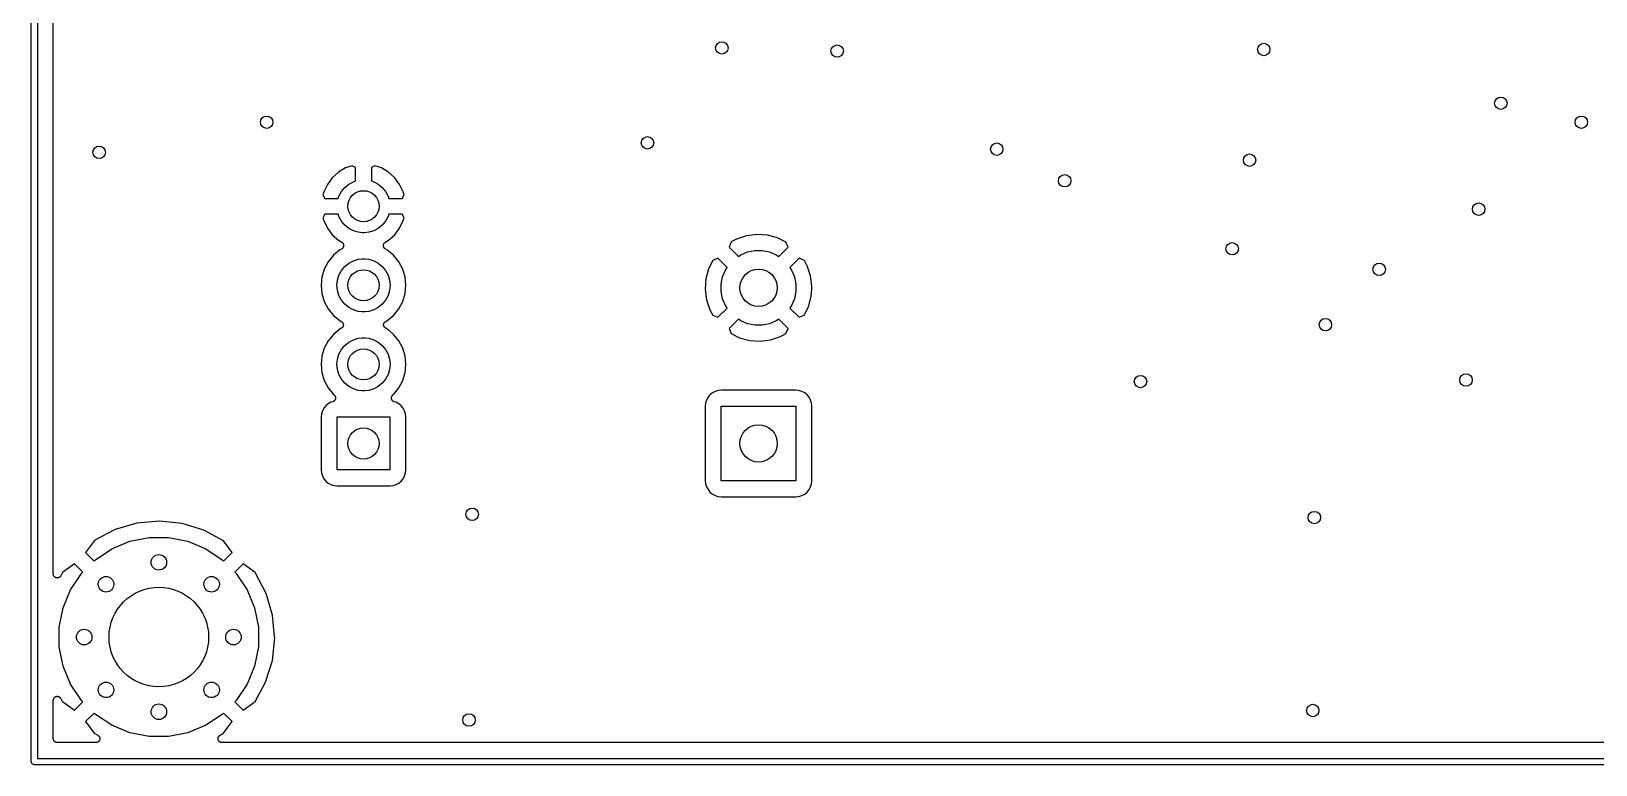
# Model space of a CAD drawing. Extents: x 2.46 to 6.41, y -5.93 to -3.84.
# Drawn here: x 2.461 to 4.441, y -5.931 to -5.004 of the extents above; entities that cross this region are included whole.
import ezdxf

# ---------------------------------------------------------------- set-up
doc = ezdxf.new("R2010")
doc.units = 0
doc.header["$MEASUREMENT"] = 0
doc.layers.add('BLACK', color=7, linetype='CONTINUOUS')

msp = doc.modelspace()

# ---------------------------------------------------------------- linework, layer by layer
at = {"layer": 'BLACK', "linetype": 'CONTINUOUS'}
for p, q in [((2.46063, -5.92697), (2.46063, -3.84036)), ((2.4685, -3.84154), (2.4685, -5.92323)), ((2.4885, -5.69), (2.4885, -3.86654)), ((2.84939, -5.18179), (2.8416, -5.18881)), ((2.85839, -5.17643), (2.84939, -5.18179)), ((2.86666, -5.17349), (2.85839, -5.17643)), ((2.8711, -5.17583), (2.86666, -5.17349)), ((2.8711, -5.19287), (2.8711, -5.17583)), ((2.89554, -5.17349), (2.8911, -5.17583)), ((2.8911, -5.17583), (2.8911, -5.19287)), ((2.90382, -5.17643), (2.89554, -5.17349)), ((2.91282, -5.18179), (2.90382, -5.17643)), ((2.9206, -5.18881), (2.91282, -5.18179)), ((2.83078, -5.20677), (2.82973, -5.21024)), ((2.83534, -5.1972), (2.83078, -5.20677)), ((2.8416, -5.18881), (2.83534, -5.1972)), ((2.85004, -5.21193), (2.85314, -5.20612)), ((2.85314, -5.20612), (2.85732, -5.20103)), ((2.85732, -5.20103), (2.86242, -5.19684)), ((2.86242, -5.19684), (2.86823, -5.19374)), ((2.86823, -5.19374), (2.8711, -5.19287)), ((2.8911, -5.19287), (2.89397, -5.19374)), ((2.89397, -5.19374), (2.89978, -5.19684)), ((2.89978, -5.19684), (2.90488, -5.20103)), ((2.90488, -5.20103), (2.90906, -5.20612)), ((2.90906, -5.20612), (2.91217, -5.21193)), ((2.92686, -5.1972), (2.9206, -5.18881)), ((2.93142, -5.20677), (2.92686, -5.1972)), ((2.93247, -5.21024), (2.93142, -5.20677)), ((2.82973, -5.21024), (2.83214, -5.2148)), ((2.83214, -5.2148), (2.84917, -5.2148)), ((2.84917, -5.2148), (2.85004, -5.21193)), ((2.91217, -5.21193), (2.91304, -5.2148)), ((2.91304, -5.2148), (2.93006, -5.2148)), ((2.93006, -5.2148), (2.93247, -5.21024)), ((2.83214, -5.2348), (2.82973, -5.23937)), ((2.82973, -5.23937), (2.83078, -5.24284)), ((2.83078, -5.24284), (2.83534, -5.2524)), ((2.84917, -5.2348), (2.83214, -5.2348)), ((2.85004, -5.23767), (2.84917, -5.2348)), ((2.85314, -5.24348), (2.85004, -5.23767)), ((2.85732, -5.24858), (2.85314, -5.24348)), ((2.90906, -5.24348), (2.90488, -5.24858)), ((2.91217, -5.23767), (2.90906, -5.24348)), ((2.91304, -5.2348), (2.91217, -5.23767)), ((2.93006, -5.2348), (2.91304, -5.2348)), ((2.92686, -5.2524), (2.93142, -5.24284)), ((2.93247, -5.23937), (2.93006, -5.2348)), ((2.93142, -5.24284), (2.93247, -5.23937)), ((2.83534, -5.2524), (2.8416, -5.2608)), ((2.8416, -5.2608), (2.84939, -5.26781)), ((2.86242, -5.25276), (2.85732, -5.24858)), ((2.86823, -5.25587), (2.86242, -5.25276)), ((2.87454, -5.25778), (2.86823, -5.25587)), ((2.87946, -5.25827), (2.87454, -5.25778)), ((2.88275, -5.25827), (2.87946, -5.25827)), ((2.88766, -5.25778), (2.88275, -5.25827)), ((2.89397, -5.25587), (2.88766, -5.25778)), ((2.89978, -5.25276), (2.89397, -5.25587)), ((2.90488, -5.24858), (2.89978, -5.25276)), ((2.91282, -5.26781), (2.9206, -5.2608)), ((2.9206, -5.2608), (2.92686, -5.2524)), ((3.35333, -5.26634), (3.3465, -5.27)), ((3.36596, -5.2621), (3.35333, -5.26634)), ((3.3791, -5.26041), (3.36596, -5.2621)), ((3.39231, -5.26132), (3.3791, -5.26041)), ((3.4051, -5.26479), (3.39231, -5.26132)), ((3.41574, -5.27007), (3.4051, -5.26479)), ((2.84311, -5.28682), (2.83643, -5.29496)), ((2.85126, -5.28013), (2.84311, -5.28682)), ((2.84939, -5.26781), (2.85356, -5.2703)), ((2.85336, -5.27901), (2.85126, -5.28013)), ((2.85366, -5.27881), (2.85336, -5.27901)), ((2.85356, -5.2703), (2.85362, -5.27034)), ((2.85362, -5.27034), (2.85391, -5.27056)), ((2.85397, -5.27862), (2.85366, -5.27881)), ((2.85391, -5.27056), (2.85421, -5.27076)), ((2.85407, -5.27854), (2.85397, -5.27862)), ((2.85417, -5.27847), (2.85407, -5.27854)), ((2.85443, -5.27821), (2.85417, -5.27847)), ((2.85421, -5.27076), (2.8543, -5.27085)), ((2.8543, -5.27085), (2.8544, -5.27093)), ((2.8544, -5.27093), (2.85464, -5.2712)), ((2.8547, -5.27797), (2.85443, -5.27821)), ((2.85464, -5.2712), (2.85489, -5.27146)), ((2.85477, -5.27787), (2.8547, -5.27797)), ((2.85486, -5.27778), (2.85477, -5.27787)), ((2.85507, -5.27748), (2.85486, -5.27778)), ((2.85489, -5.27146), (2.85496, -5.27156)), ((2.85496, -5.27156), (2.85505, -5.27166)), ((2.85505, -5.27166), (2.85523, -5.27197)), ((2.85528, -5.27719), (2.85507, -5.27748)), ((2.85523, -5.27197), (2.85543, -5.27227)), ((2.85534, -5.27707), (2.85528, -5.27719)), ((2.85541, -5.27697), (2.85534, -5.27707)), ((2.85555, -5.27663), (2.85541, -5.27697)), ((2.85543, -5.27227), (2.85548, -5.27239)), ((2.85548, -5.27239), (2.85554, -5.2725)), ((2.85554, -5.2725), (2.85566, -5.27284)), ((2.8557, -5.27631), (2.85555, -5.27663)), ((2.85566, -5.27284), (2.8558, -5.27318)), ((2.85574, -5.27618), (2.8557, -5.27631)), ((2.85578, -5.27607), (2.85574, -5.27618)), ((2.85586, -5.27571), (2.85578, -5.27607)), ((2.8558, -5.27318), (2.85582, -5.2733)), ((2.85582, -5.2733), (2.85586, -5.27342)), ((2.85586, -5.27342), (2.85591, -5.27378)), ((2.85595, -5.27536), (2.85586, -5.27571)), ((2.85591, -5.27378), (2.85598, -5.27413)), ((2.85598, -5.27511), (2.85595, -5.27523)), ((2.85595, -5.27523), (2.85595, -5.27536)), ((2.85598, -5.27413), (2.85598, -5.27426)), ((2.85598, -5.27426), (2.856, -5.27439)), ((2.856, -5.27439), (2.85598, -5.27475)), ((2.85598, -5.27475), (2.85598, -5.27511)), ((2.90621, -5.27432), (2.90623, -5.27419)), ((2.90622, -5.27468), (2.90621, -5.27432)), ((2.90622, -5.27504), (2.90622, -5.27468)), ((2.90624, -5.27517), (2.90622, -5.27504)), ((2.90623, -5.27406), (2.9063, -5.27371)), ((2.90623, -5.27419), (2.90623, -5.27406)), ((2.90625, -5.27529), (2.90624, -5.27517)), ((2.90633, -5.27564), (2.90625, -5.27529)), ((2.9063, -5.27371), (2.90636, -5.27335)), ((2.9064, -5.276), (2.90633, -5.27564)), ((2.90636, -5.27335), (2.9064, -5.27323)), ((2.9064, -5.27323), (2.90643, -5.27311)), ((2.90645, -5.27612), (2.9064, -5.276)), ((2.90643, -5.27311), (2.90657, -5.27278)), ((2.90648, -5.27624), (2.90645, -5.27612)), ((2.90663, -5.27657), (2.90648, -5.27624)), ((2.90657, -5.27278), (2.90669, -5.27244)), ((2.90676, -5.27691), (2.90663, -5.27657)), ((2.90669, -5.27244), (2.90676, -5.27233)), ((2.90676, -5.27233), (2.90681, -5.27221)), ((2.90683, -5.27701), (2.90676, -5.27691)), ((2.90681, -5.27221), (2.90701, -5.27191)), ((2.90689, -5.27713), (2.90683, -5.27701)), ((2.9071, -5.27742), (2.90689, -5.27713)), ((2.90701, -5.27191), (2.9072, -5.2716)), ((2.9073, -5.27772), (2.9071, -5.27742)), ((2.9072, -5.2716), (2.90728, -5.27151)), ((2.90728, -5.27151), (2.90735, -5.2714)), ((2.90739, -5.27781), (2.9073, -5.27772)), ((2.90735, -5.2714), (2.90761, -5.27115)), ((2.90746, -5.27792), (2.90739, -5.27781)), ((2.90772, -5.27816), (2.90746, -5.27792)), ((2.90761, -5.27115), (2.90786, -5.27088)), ((2.90798, -5.27842), (2.90772, -5.27816)), ((2.90786, -5.27088), (2.90796, -5.27081)), ((2.90796, -5.27081), (2.90805, -5.27072)), ((2.90808, -5.27849), (2.90798, -5.27842)), ((2.90805, -5.27072), (2.90835, -5.27052)), ((2.90818, -5.27858), (2.90808, -5.27849)), ((2.90848, -5.27877), (2.90818, -5.27858)), ((2.90835, -5.27052), (2.90864, -5.2703)), ((2.90878, -5.27897), (2.90848, -5.27877)), ((2.90864, -5.2703), (2.91282, -5.26781)), ((2.90884, -5.27901), (2.90878, -5.27897)), ((2.91095, -5.28013), (2.90884, -5.27901)), ((2.91262, -5.2815), (2.91095, -5.28013)), ((2.91909, -5.28682), (2.91262, -5.2815)), ((2.92577, -5.29496), (2.91909, -5.28682)), ((3.3465, -5.27), (3.34377, -5.27648)), ((3.34377, -5.27648), (3.35552, -5.28823)), ((3.35552, -5.28823), (3.35872, -5.28609)), ((3.35872, -5.28609), (3.36732, -5.28252)), ((3.36732, -5.28252), (3.37645, -5.28071)), ((3.37645, -5.28071), (3.38576, -5.28071)), ((3.38576, -5.28071), (3.39488, -5.28252)), ((3.39488, -5.28252), (3.40348, -5.28609)), ((3.40348, -5.28609), (3.40669, -5.28823)), ((3.40669, -5.28823), (3.41843, -5.27648)), ((3.41843, -5.27648), (3.41574, -5.27007)), ((2.83147, -5.30424), (2.82841, -5.31432)), ((2.83643, -5.29496), (2.83147, -5.30424)), ((2.85004, -5.31193), (2.85314, -5.30612)), ((2.85314, -5.30612), (2.85732, -5.30103)), ((2.85732, -5.30103), (2.86242, -5.29684)), ((2.86242, -5.29684), (2.86823, -5.29374)), ((2.86823, -5.29374), (2.87454, -5.29182)), ((2.87454, -5.29182), (2.87946, -5.29134)), ((2.87946, -5.29134), (2.88275, -5.29134)), ((2.88275, -5.29134), (2.88766, -5.29182)), ((2.88766, -5.29182), (2.89397, -5.29374)), ((2.89397, -5.29374), (2.89978, -5.29684)), ((2.89978, -5.29684), (2.90488, -5.30103)), ((2.90488, -5.30103), (2.90906, -5.30612)), ((2.90906, -5.30612), (2.91217, -5.31193)), ((2.93074, -5.30424), (2.92577, -5.29496)), ((2.93379, -5.31432), (2.93074, -5.30424)), ((3.31794, -5.30396), (3.31447, -5.31674)), ((3.32322, -5.29332), (3.31794, -5.30396)), ((3.32963, -5.29062), (3.32322, -5.29332)), ((3.34138, -5.30237), (3.32963, -5.29062)), ((3.33567, -5.31417), (3.33924, -5.30557)), ((3.33924, -5.30557), (3.34138, -5.30237)), ((3.43258, -5.29062), (3.42083, -5.30237)), ((3.42083, -5.30237), (3.42297, -5.30557)), ((3.42297, -5.30557), (3.42653, -5.31417)), ((3.43906, -5.29335), (3.43258, -5.29062)), ((3.44271, -5.30018), (3.43906, -5.29335)), ((3.44695, -5.31281), (3.44271, -5.30018)), ((2.82841, -5.31432), (2.82738, -5.3248)), ((2.82738, -5.3248), (2.82841, -5.33528)), ((2.84748, -5.3248), (2.84812, -5.31824)), ((2.84812, -5.33136), (2.84748, -5.3248)), ((2.84812, -5.31824), (2.85004, -5.31193)), ((2.91217, -5.31193), (2.91408, -5.31824)), ((2.91408, -5.31824), (2.91473, -5.3248)), ((2.91473, -5.3248), (2.91408, -5.33136)), ((2.93483, -5.3248), (2.93379, -5.31432)), ((2.93435, -5.32962), (2.93483, -5.3248)), ((3.31447, -5.31674), (3.31356, -5.32996)), ((3.33386, -5.3233), (3.33567, -5.31417)), ((3.33386, -5.33261), (3.33386, -5.3233)), ((3.42653, -5.31417), (3.42835, -5.3233)), ((3.42835, -5.3233), (3.42835, -5.33261)), ((3.44864, -5.32595), (3.44695, -5.31281)), ((3.44838, -5.32976), (3.44864, -5.32595)), ((2.82841, -5.33528), (2.83147, -5.34536)), ((2.83147, -5.34536), (2.83643, -5.35465)), ((2.85004, -5.33767), (2.84812, -5.33136)), ((2.85314, -5.34349), (2.85004, -5.33767)), ((2.85732, -5.34858), (2.85314, -5.34349)), ((2.90906, -5.34349), (2.90488, -5.34858)), ((2.91217, -5.33767), (2.90906, -5.34349)), ((2.91408, -5.33136), (2.91217, -5.33767)), ((2.92577, -5.35465), (2.93074, -5.34536)), ((2.93074, -5.34536), (2.93379, -5.33528)), ((2.93379, -5.33528), (2.93435, -5.32962)), ((2.93435, -5.32962), (2.93435, -5.32962)), ((3.31356, -5.32996), (3.31525, -5.34309)), ((3.31525, -5.34309), (3.31949, -5.35572)), ((3.33567, -5.34173), (3.33386, -5.33261)), ((3.33924, -5.35033), (3.33567, -5.34173)), ((3.42653, -5.34173), (3.42297, -5.35033)), ((3.42835, -5.33261), (3.42653, -5.34173)), ((3.44427, -5.35195), (3.44774, -5.33916)), ((3.44774, -5.33916), (3.44838, -5.32976)), ((2.83643, -5.35465), (2.84311, -5.36279)), ((2.84311, -5.36279), (2.85126, -5.36947)), ((2.86242, -5.35276), (2.85732, -5.34858)), ((2.86823, -5.35587), (2.86242, -5.35276)), ((2.87454, -5.35778), (2.86823, -5.35587)), ((2.87946, -5.35827), (2.87454, -5.35778)), ((2.88275, -5.35827), (2.87946, -5.35827)), ((2.88766, -5.35778), (2.88275, -5.35827)), ((2.89397, -5.35587), (2.88766, -5.35778)), ((2.89978, -5.35276), (2.89397, -5.35587)), ((2.90488, -5.34858), (2.89978, -5.35276)), ((2.91095, -5.36947), (2.91909, -5.36279)), ((2.91909, -5.36279), (2.92577, -5.35465)), ((3.31949, -5.35572), (3.32315, -5.36256)), ((3.32315, -5.36256), (3.32963, -5.36528)), ((3.32963, -5.36528), (3.34138, -5.35354)), ((3.34138, -5.35354), (3.33924, -5.35033)), ((3.42297, -5.35033), (3.42083, -5.35354)), ((3.42083, -5.35354), (3.43258, -5.36528)), ((3.43258, -5.36528), (3.43898, -5.36259)), ((3.43898, -5.36259), (3.44427, -5.35195)), ((2.85126, -5.38013), (2.84311, -5.38682)), ((2.85126, -5.36947), (2.85298, -5.37039)), ((2.85298, -5.37921), (2.85126, -5.38013)), ((2.85298, -5.37039), (2.85302, -5.37042)), ((2.85337, -5.37895), (2.85298, -5.37921)), ((2.85302, -5.37042), (2.85302, -5.37042)), ((2.85302, -5.37042), (2.85302, -5.37042)), ((2.85302, -5.37042), (2.85304, -5.37043)), ((2.85304, -5.37043), (2.85343, -5.3707)), ((2.85377, -5.37868), (2.85337, -5.37895)), ((2.85343, -5.3707), (2.85383, -5.37097)), ((2.85378, -5.37868), (2.85377, -5.37868)), ((2.85379, -5.37867), (2.85378, -5.37868)), ((2.85413, -5.37833), (2.85379, -5.37867)), ((2.85383, -5.37097), (2.85383, -5.37097)), ((2.85383, -5.37097), (2.85384, -5.37098)), ((2.85384, -5.37098), (2.85418, -5.37132)), ((2.85447, -5.378), (2.85413, -5.37833)), ((2.85418, -5.37132), (2.85451, -5.37166)), ((2.85448, -5.37798), (2.85447, -5.37799)), ((2.85447, -5.37799), (2.85447, -5.378)), ((2.85475, -5.37759), (2.85448, -5.37798)), ((2.85451, -5.37166), (2.85452, -5.37167)), ((2.85452, -5.37167), (2.85453, -5.37168)), ((2.85453, -5.37168), (2.85478, -5.37207)), ((2.85501, -5.37719), (2.85475, -5.37759)), ((2.85478, -5.37207), (2.85505, -5.37248)), ((2.85502, -5.37718), (2.85501, -5.37719)), ((2.85503, -5.37717), (2.85502, -5.37718)), ((2.85521, -5.37673), (2.85503, -5.37717)), ((2.85505, -5.37248), (2.85505, -5.37249)), ((2.85505, -5.37249), (2.85506, -5.3725)), ((2.85506, -5.3725), (2.85523, -5.37294)), ((2.85539, -5.37629), (2.85521, -5.37673)), ((2.85523, -5.37294), (2.85542, -5.37338)), ((2.8554, -5.37628), (2.85539, -5.37629)), ((2.8555, -5.3758), (2.8554, -5.37627)), ((2.8554, -5.37627), (2.8554, -5.37628)), ((2.85542, -5.37338), (2.85542, -5.37339)), ((2.85542, -5.37339), (2.85542, -5.3734)), ((2.85542, -5.3734), (2.85551, -5.37387)), ((2.85559, -5.37534), (2.8555, -5.3758)), ((2.85551, -5.37387), (2.8556, -5.37434)), ((2.8556, -5.37531), (2.85559, -5.37533)), ((2.85559, -5.37533), (2.85559, -5.37534)), ((2.8556, -5.37434), (2.8556, -5.37435)), ((2.8556, -5.37435), (2.8556, -5.37436)), ((2.8556, -5.37436), (2.8556, -5.37484)), ((2.8556, -5.37484), (2.8556, -5.37531)), ((2.9066, -5.37525), (2.90661, -5.37477)), ((2.9066, -5.37526), (2.9066, -5.37525)), ((2.9066, -5.37527), (2.9066, -5.37526)), ((2.90669, -5.37573), (2.9066, -5.37527)), ((2.90661, -5.37427), (2.90671, -5.37381)), ((2.90661, -5.37428), (2.90661, -5.37427)), ((2.90661, -5.37429), (2.90661, -5.37428)), ((2.90661, -5.37477), (2.90661, -5.37429)), ((2.90678, -5.3762), (2.90669, -5.37573)), ((2.90671, -5.37381), (2.9068, -5.37334)), ((2.90679, -5.37621), (2.90678, -5.3762)), ((2.90679, -5.37623), (2.90679, -5.37621)), ((2.90697, -5.37666), (2.90679, -5.37623)), ((2.9068, -5.37334), (2.90681, -5.37332)), ((2.90681, -5.37331), (2.90699, -5.37288)), ((2.90681, -5.37332), (2.90681, -5.37331)), ((2.90715, -5.37711), (2.90697, -5.37666)), ((2.90699, -5.37288), (2.90718, -5.37243)), ((2.90715, -5.37712), (2.90715, -5.37711)), ((2.90716, -5.37713), (2.90715, -5.37712)), ((2.90742, -5.37753), (2.90716, -5.37713)), ((2.90718, -5.37243), (2.90719, -5.37243)), ((2.90719, -5.37242), (2.90746, -5.37202)), ((2.90719, -5.37243), (2.90719, -5.37242)), ((2.90768, -5.37793), (2.90742, -5.37753)), ((2.90746, -5.37202), (2.90772, -5.37162)), ((2.90769, -5.37794), (2.90768, -5.37793)), ((2.90802, -5.37828), (2.90769, -5.37794)), ((2.90769, -5.37794), (2.90769, -5.37794)), ((2.90772, -5.37162), (2.90773, -5.37162)), ((2.90773, -5.37162), (2.90774, -5.37161)), ((2.90774, -5.37161), (2.90808, -5.37127)), ((2.90836, -5.37863), (2.90802, -5.37828)), ((2.90808, -5.37127), (2.90841, -5.37094)), ((2.90837, -5.37863), (2.90836, -5.37863)), ((2.90838, -5.37864), (2.90837, -5.37863)), ((2.90876, -5.3789), (2.90838, -5.37864)), ((2.90841, -5.37094), (2.90842, -5.37093)), ((2.90842, -5.37093), (2.90843, -5.37092)), ((2.90843, -5.37092), (2.90883, -5.37066)), ((2.90916, -5.37918), (2.90876, -5.3789)), ((2.90883, -5.37066), (2.90923, -5.37039)), ((2.90918, -5.37919), (2.90916, -5.37918)), ((2.90923, -5.37921), (2.90918, -5.37919)), ((2.90918, -5.37919), (2.90918, -5.37919)), ((2.90918, -5.37919), (2.90918, -5.37919)), ((2.90923, -5.37039), (2.91095, -5.36947)), ((2.91095, -5.38013), (2.90923, -5.37921)), ((2.91338, -5.38213), (2.91095, -5.38013)), ((2.91909, -5.38682), (2.91338, -5.38213)), ((3.35552, -5.36768), (3.34377, -5.37943)), ((3.34377, -5.37943), (3.34647, -5.38583)), ((3.35872, -5.36982), (3.35552, -5.36768)), ((3.36732, -5.37338), (3.35872, -5.36982)), ((3.37645, -5.3752), (3.36732, -5.37338)), ((3.38576, -5.3752), (3.37645, -5.3752)), ((3.39488, -5.37338), (3.38576, -5.3752)), ((3.40348, -5.36982), (3.39488, -5.37338)), ((3.40669, -5.36768), (3.40348, -5.36982)), ((3.41843, -5.37943), (3.40669, -5.36768)), ((3.4157, -5.38591), (3.41843, -5.37943)), ((2.83147, -5.40424), (2.82841, -5.41432)), ((2.83643, -5.39496), (2.83147, -5.40424)), ((2.84311, -5.38682), (2.83643, -5.39496)), ((2.85314, -5.40612), (2.85732, -5.40103)), ((2.85732, -5.40103), (2.86242, -5.39684)), ((2.86242, -5.39684), (2.86823, -5.39374)), ((2.86823, -5.39374), (2.87454, -5.39182)), ((2.87454, -5.39182), (2.87946, -5.39134)), ((2.87946, -5.39134), (2.88275, -5.39134)), ((2.88275, -5.39134), (2.88766, -5.39182)), ((2.88766, -5.39182), (2.89397, -5.39374)), ((2.89397, -5.39374), (2.89978, -5.39684)), ((2.89978, -5.39684), (2.90488, -5.40103)), ((2.90488, -5.40103), (2.90906, -5.40612)), ((2.92577, -5.39496), (2.91909, -5.38682)), ((2.93074, -5.40424), (2.92577, -5.39496)), ((2.93379, -5.41432), (2.93074, -5.40424)), ((3.34647, -5.38583), (3.35711, -5.39112)), ((3.35711, -5.39112), (3.36989, -5.39459)), ((3.36989, -5.39459), (3.38311, -5.39549)), ((3.38311, -5.39549), (3.39624, -5.3938)), ((3.39624, -5.3938), (3.40887, -5.38956)), ((3.40887, -5.38956), (3.4157, -5.38591)), ((2.82841, -5.41432), (2.82738, -5.4248)), ((2.82738, -5.4248), (2.82841, -5.43528)), ((2.84748, -5.4248), (2.84812, -5.41824)), ((2.84812, -5.43136), (2.84748, -5.4248)), ((2.84812, -5.41824), (2.85004, -5.41193)), ((2.85004, -5.41193), (2.85314, -5.40612)), ((2.90906, -5.40612), (2.91217, -5.41193)), ((2.91217, -5.41193), (2.91408, -5.41824)), ((2.91408, -5.41824), (2.91473, -5.4248)), ((2.91473, -5.4248), (2.91408, -5.43136)), ((2.93483, -5.4248), (2.93379, -5.41432)), ((2.93379, -5.43528), (2.93483, -5.4248)), ((2.82841, -5.43528), (2.83147, -5.44536)), ((2.85004, -5.43767), (2.84812, -5.43136)), ((2.85314, -5.44348), (2.85004, -5.43767)), ((2.85732, -5.44858), (2.85314, -5.44348)), ((2.90906, -5.44348), (2.90488, -5.44858)), ((2.91217, -5.43767), (2.90906, -5.44348)), ((2.91408, -5.43136), (2.91217, -5.43767)), ((2.93074, -5.44536), (2.93379, -5.43528)), ((2.83147, -5.44536), (2.83643, -5.45465)), ((2.83643, -5.45465), (2.84311, -5.46279)), ((2.84311, -5.46279), (2.84391, -5.46344)), ((2.84391, -5.46344), (2.84394, -5.46347)), ((2.84394, -5.46347), (2.84394, -5.46347)), ((2.84394, -5.46347), (2.84395, -5.46347)), ((2.84395, -5.46347), (2.84396, -5.46349)), ((2.84396, -5.46349), (2.8443, -5.46383)), ((2.8443, -5.46383), (2.84463, -5.46417)), ((2.84463, -5.46417), (2.84463, -5.46418)), ((2.84463, -5.46418), (2.84464, -5.46419)), ((2.84464, -5.46419), (2.8449, -5.46459)), ((2.8449, -5.46459), (2.84516, -5.46499)), ((2.84516, -5.46499), (2.84517, -5.465)), ((2.84517, -5.465), (2.84517, -5.465)), ((2.84517, -5.465), (2.84535, -5.46545)), ((2.86242, -5.45276), (2.85732, -5.44858)), ((2.86823, -5.45587), (2.86242, -5.45276)), ((2.87454, -5.45778), (2.86823, -5.45587)), ((2.87946, -5.45827), (2.87454, -5.45778)), ((2.88275, -5.45827), (2.87946, -5.45827)), ((2.88766, -5.45778), (2.88275, -5.45827)), ((2.89397, -5.45587), (2.88766, -5.45778)), ((2.89978, -5.45276), (2.89397, -5.45587)), ((2.90488, -5.44858), (2.89978, -5.45276)), ((2.91688, -5.46538), (2.91706, -5.46494)), ((2.91706, -5.46494), (2.91707, -5.46493)), ((2.91707, -5.46492), (2.91734, -5.46453)), ((2.91707, -5.46493), (2.91707, -5.46492)), ((2.91734, -5.46453), (2.91761, -5.46413)), ((2.91761, -5.46413), (2.91761, -5.46412)), ((2.91761, -5.46412), (2.91762, -5.46412)), ((2.91762, -5.46412), (2.91796, -5.46378)), ((2.91796, -5.46378), (2.9183, -5.46344)), ((2.9183, -5.46344), (2.91909, -5.46279)), ((2.91909, -5.46279), (2.92577, -5.45465)), ((2.92577, -5.45465), (2.93074, -5.44536)), ((3.31965, -5.46335), (3.31715, -5.46639)), ((3.32269, -5.46085), (3.31965, -5.46335)), ((3.32617, -5.45899), (3.32269, -5.46085)), ((3.32994, -5.45785), (3.32617, -5.45899)), ((3.3341, -5.45744), (3.32994, -5.45785)), ((3.4281, -5.45744), (3.3341, -5.45744)), ((3.43227, -5.45785), (3.4281, -5.45744)), ((3.43604, -5.45899), (3.43227, -5.45785)), ((3.43951, -5.46085), (3.43604, -5.45899)), ((3.44256, -5.46335), (3.43951, -5.46085)), ((3.44506, -5.46639), (3.44256, -5.46335)), ((2.82907, -5.48365), (2.82793, -5.48742)), ((2.83093, -5.48017), (2.82907, -5.48365)), ((2.83343, -5.47713), (2.83093, -5.48017)), ((2.83647, -5.47463), (2.83343, -5.47713)), ((2.83995, -5.47277), (2.83647, -5.47463)), ((2.84219, -5.47209), (2.83995, -5.47277)), ((2.84263, -5.47191), (2.84219, -5.47209)), ((2.84307, -5.47173), (2.84263, -5.47191)), ((2.84308, -5.47172), (2.84307, -5.47173)), ((2.84309, -5.47172), (2.84308, -5.47172)), ((2.84348, -5.47146), (2.84309, -5.47172)), ((2.84388, -5.47119), (2.84348, -5.47146)), ((2.84389, -5.47118), (2.84388, -5.47119)), ((2.8439, -5.47118), (2.84389, -5.47118)), ((2.84424, -5.47084), (2.8439, -5.47118)), ((2.84458, -5.47051), (2.84424, -5.47084)), ((2.84459, -5.47049), (2.84458, -5.4705)), ((2.84458, -5.4705), (2.84458, -5.47051)), ((2.84486, -5.47009), (2.84459, -5.47049)), ((2.84513, -5.4697), (2.84486, -5.47009)), ((2.84514, -5.46968), (2.84513, -5.46969)), ((2.84513, -5.46969), (2.84513, -5.4697)), ((2.84533, -5.46923), (2.84514, -5.46968)), ((2.84551, -5.4688), (2.84533, -5.46923)), ((2.84535, -5.46545), (2.84553, -5.46589)), ((2.84561, -5.4683), (2.84551, -5.46878)), ((2.84551, -5.46878), (2.84551, -5.46879)), ((2.84551, -5.46879), (2.84551, -5.4688)), ((2.84553, -5.46589), (2.84553, -5.4659)), ((2.84553, -5.4659), (2.84554, -5.46591)), ((2.84554, -5.46591), (2.84562, -5.46637)), ((2.84571, -5.46785), (2.84561, -5.4683)), ((2.84562, -5.46637), (2.84571, -5.46685)), ((2.84571, -5.46685), (2.84571, -5.46686)), ((2.84571, -5.46686), (2.84572, -5.46687)), ((2.84572, -5.46687), (2.84571, -5.46734)), ((2.84571, -5.46734), (2.84571, -5.46782)), ((2.84571, -5.46782), (2.84571, -5.46783)), ((2.84571, -5.46783), (2.84571, -5.46785)), ((2.91649, -5.4668), (2.9165, -5.46679)), ((2.91649, -5.46728), (2.91649, -5.4668)), ((2.91649, -5.46775), (2.91649, -5.46728)), ((2.91649, -5.46776), (2.91649, -5.46775)), ((2.91649, -5.46778), (2.91649, -5.46776)), ((2.91658, -5.46825), (2.91649, -5.46778)), ((2.9165, -5.46678), (2.91659, -5.46631)), ((2.9165, -5.46679), (2.9165, -5.46678)), ((2.91667, -5.46871), (2.91658, -5.46825)), ((2.91659, -5.46631), (2.91669, -5.46584)), ((2.91667, -5.46872), (2.91667, -5.46871)), ((2.91668, -5.46873), (2.91667, -5.46872)), ((2.91686, -5.46918), (2.91668, -5.46873)), ((2.91669, -5.46582), (2.91688, -5.46538)), ((2.91669, -5.46583), (2.91669, -5.46582)), ((2.91669, -5.46584), (2.91669, -5.46583)), ((2.91703, -5.46962), (2.91686, -5.46918)), ((2.91704, -5.46963), (2.91703, -5.46962)), ((2.91705, -5.46964), (2.91704, -5.46963)), ((2.91731, -5.47003), (2.91705, -5.46964)), ((2.91757, -5.47044), (2.91731, -5.47003)), ((2.91758, -5.47044), (2.91757, -5.47044)), ((2.91758, -5.47045), (2.91758, -5.47044)), ((2.91791, -5.47079), (2.91758, -5.47045)), ((2.91825, -5.47113), (2.91791, -5.47079)), ((2.91826, -5.47114), (2.91825, -5.47113)), ((2.91827, -5.47115), (2.91826, -5.47114)), ((2.91865, -5.47141), (2.91827, -5.47115)), ((2.91905, -5.47169), (2.91865, -5.47141)), ((2.91906, -5.47169), (2.91905, -5.47169)), ((2.91907, -5.4717), (2.91906, -5.47169)), ((2.91951, -5.47188), (2.91907, -5.4717)), ((2.91995, -5.47207), (2.91951, -5.47188)), ((2.91997, -5.47208), (2.91995, -5.47207)), ((2.92002, -5.47209), (2.91997, -5.47208)), ((2.91997, -5.47208), (2.91997, -5.47208)), ((2.91997, -5.47208), (2.91997, -5.47208)), ((2.92226, -5.47277), (2.92002, -5.47209)), ((2.92573, -5.47463), (2.92226, -5.47277)), ((2.92878, -5.47713), (2.92573, -5.47463)), ((2.93128, -5.48017), (2.92878, -5.47713)), ((2.93313, -5.48365), (2.93128, -5.48017)), ((2.93428, -5.48742), (2.93313, -5.48365)), ((3.31415, -5.47364), (3.31374, -5.4778)), ((3.31374, -5.4778), (3.31374, -5.5718)), ((3.31529, -5.46987), (3.31415, -5.47364)), ((3.31715, -5.46639), (3.31529, -5.46987)), ((3.33386, -5.57205), (3.33386, -5.47756)), ((3.33386, -5.47756), (3.42835, -5.47756)), ((3.42835, -5.47756), (3.42835, -5.57205)), ((3.44691, -5.46987), (3.44506, -5.46639)), ((3.44806, -5.47364), (3.44691, -5.46987)), ((3.44847, -5.4778), (3.44806, -5.47364)), ((3.44847, -5.5718), (3.44847, -5.4778)), ((2.82793, -5.48742), (2.82752, -5.49158)), ((2.82752, -5.49158), (2.82752, -5.55802)), ((2.84764, -5.55827), (2.84764, -5.49134)), ((2.84764, -5.49134), (2.91457, -5.49134)), ((2.91457, -5.49134), (2.91457, -5.55827)), ((2.93469, -5.49158), (2.93428, -5.48742)), ((2.93469, -5.55802), (2.93469, -5.49158)), ((2.82752, -5.55802), (2.82793, -5.56219)), ((2.82793, -5.56219), (2.82907, -5.56596)), ((2.91457, -5.55827), (2.84764, -5.55827)), ((2.93313, -5.56596), (2.93428, -5.56219)), ((2.93428, -5.56219), (2.93469, -5.55802)), ((2.82907, -5.56596), (2.83093, -5.56943)), ((2.83093, -5.56943), (2.83343, -5.57248)), ((2.83343, -5.57248), (2.83647, -5.57498)), ((2.83647, -5.57498), (2.83995, -5.57683)), ((2.83995, -5.57683), (2.84372, -5.57798)), ((2.84372, -5.57798), (2.84788, -5.57839)), ((2.84788, -5.57839), (2.91432, -5.57839)), ((2.91432, -5.57839), (2.91849, -5.57798)), ((2.91849, -5.57798), (2.92226, -5.57683)), ((2.92226, -5.57683), (2.92573, -5.57498)), ((2.92573, -5.57498), (2.92878, -5.57248)), ((2.92878, -5.57248), (2.93128, -5.56943)), ((2.93128, -5.56943), (2.93313, -5.56596)), ((3.31374, -5.5718), (3.31415, -5.57597)), ((3.31415, -5.57597), (3.31529, -5.57974)), ((3.31529, -5.57974), (3.31715, -5.58321)), ((3.31715, -5.58321), (3.31965, -5.58626)), ((3.42835, -5.57205), (3.33386, -5.57205)), ((3.44256, -5.58626), (3.44506, -5.58321)), ((3.44506, -5.58321), (3.44691, -5.57974)), ((3.44691, -5.57974), (3.44806, -5.57597)), ((3.44806, -5.57597), (3.44847, -5.5718)), ((3.31965, -5.58626), (3.32269, -5.58876)), ((3.32269, -5.58876), (3.32617, -5.59061)), ((3.32617, -5.59061), (3.32994, -5.59176)), ((3.32994, -5.59176), (3.3341, -5.59217)), ((3.3341, -5.59217), (3.4281, -5.59217)), ((3.4281, -5.59217), (3.43227, -5.59176)), ((3.43227, -5.59176), (3.43604, -5.59061)), ((3.43604, -5.59061), (3.43951, -5.58876)), ((3.43951, -5.58876), (3.44256, -5.58626)), ((2.62297, -5.623), (2.59434, -5.62564)), ((2.65157, -5.626), (2.62297, -5.623)), ((2.56677, -5.63381), (2.54112, -5.64731)), ((2.59434, -5.62564), (2.56677, -5.63381)), ((2.67904, -5.63452), (2.65157, -5.626)), ((2.70376, -5.64794), (2.67904, -5.63452)), ((2.54047, -5.64774), (2.52936, -5.66285)), ((2.52936, -5.66285), (2.54003, -5.67353)), ((2.54112, -5.64731), (2.54047, -5.64774)), ((2.54174, -5.67183), (2.56237, -5.65804)), ((2.56237, -5.65804), (2.5853, -5.64854)), ((2.5853, -5.64854), (2.60964, -5.6437)), ((2.60964, -5.6437), (2.63446, -5.6437)), ((2.63446, -5.6437), (2.6588, -5.64854)), ((2.6588, -5.64854), (2.68172, -5.65804)), ((2.68172, -5.65804), (2.70236, -5.67183)), ((2.71474, -5.66285), (2.70376, -5.64794)), ((2.70406, -5.67353), (2.71474, -5.66285)), ((2.51522, -5.677), (2.5003, -5.68797)), ((2.52589, -5.68767), (2.51522, -5.677)), ((2.54003, -5.67353), (2.54174, -5.67183)), ((2.70236, -5.67183), (2.70406, -5.67353)), ((2.72888, -5.677), (2.7182, -5.68767)), ((2.74399, -5.68811), (2.72888, -5.677)), ((2.48853, -5.69023), (2.4885, -5.69)), ((2.48852, -5.69045), (2.48853, -5.69023)), ((2.48857, -5.69071), (2.48852, -5.69045)), ((2.4886, -5.69098), (2.48857, -5.69071)), ((2.48866, -5.69119), (2.4886, -5.69098)), ((2.48871, -5.69141), (2.48866, -5.69119)), ((2.4888, -5.69166), (2.48871, -5.69141)), ((2.48888, -5.69191), (2.4888, -5.69166)), ((2.48899, -5.69211), (2.48888, -5.69191)), ((2.48907, -5.69231), (2.48899, -5.69211)), ((2.48921, -5.69254), (2.48907, -5.69231)), ((2.48934, -5.69277), (2.48921, -5.69254)), ((2.48948, -5.69294), (2.48934, -5.69277)), ((2.4896, -5.69313), (2.48948, -5.69294)), ((2.48979, -5.69332), (2.4896, -5.69313)), ((2.48996, -5.69353), (2.48979, -5.69332)), ((2.49013, -5.69367), (2.48996, -5.69353)), ((2.49028, -5.69383), (2.49013, -5.69367)), ((2.4905, -5.69398), (2.49028, -5.69383)), ((2.49071, -5.69415), (2.4905, -5.69398)), ((2.4909, -5.69426), (2.49071, -5.69415)), ((2.49109, -5.69438), (2.4909, -5.69426)), ((2.49133, -5.69449), (2.49109, -5.69438)), ((2.49157, -5.69461), (2.49133, -5.69449)), ((2.49178, -5.69468), (2.49157, -5.69461)), ((2.49198, -5.69477), (2.49178, -5.69468)), ((2.49224, -5.69482), (2.49198, -5.69477)), ((2.4925, -5.6949), (2.49224, -5.69482)), ((2.49272, -5.69493), (2.4925, -5.6949)), ((2.49294, -5.69497), (2.49272, -5.69493)), ((2.4932, -5.69498), (2.49294, -5.69497)), ((2.49347, -5.695), (2.4932, -5.69498)), ((2.49369, -5.69498), (2.49347, -5.695)), ((2.49391, -5.69499), (2.49369, -5.69498)), ((2.49418, -5.69494), (2.49391, -5.69499)), ((2.49444, -5.69492), (2.49418, -5.69494)), ((2.49465, -5.69485), (2.49444, -5.69492)), ((2.49487, -5.69481), (2.49465, -5.69485)), ((2.49512, -5.69472), (2.49487, -5.69481)), ((2.49538, -5.69464), (2.49512, -5.69472)), ((2.49557, -5.69454), (2.49538, -5.69464)), ((2.49578, -5.69445), (2.49557, -5.69454)), ((2.49601, -5.69431), (2.49578, -5.69445)), ((2.49624, -5.69419), (2.49601, -5.69431)), ((2.49642, -5.69405), (2.49624, -5.69419)), ((2.4966, -5.69393), (2.49642, -5.69405)), ((2.4968, -5.69374), (2.4966, -5.69393)), ((2.497, -5.69358), (2.4968, -5.69374)), ((2.49715, -5.69341), (2.497, -5.69358)), ((2.49731, -5.69325), (2.49715, -5.69341)), ((2.49746, -5.69303), (2.49731, -5.69325)), ((2.49763, -5.69283), (2.49746, -5.69303)), ((2.49774, -5.69263), (2.49763, -5.69283)), ((2.49786, -5.69245), (2.49774, -5.69263)), ((2.4979, -5.69239), (2.49786, -5.69245)), ((2.5003, -5.68797), (2.4979, -5.69239)), ((2.5104, -5.71001), (2.52419, -5.68937)), ((2.52419, -5.68937), (2.52589, -5.68767)), ((2.7182, -5.68767), (2.71991, -5.68937)), ((2.71991, -5.68937), (2.73369, -5.71001)), ((2.74442, -5.68875), (2.74399, -5.68811)), ((2.75792, -5.7144), (2.74442, -5.68875)), ((2.5009, -5.73294), (2.5104, -5.71001)), ((2.73369, -5.71001), (2.74319, -5.73294)), ((2.7661, -5.74198), (2.75792, -5.7144)), ((2.49606, -5.75728), (2.5009, -5.73294)), ((2.74319, -5.73294), (2.74803, -5.75728)), ((2.7686, -5.76918), (2.7661, -5.74198)), ((2.49606, -5.78209), (2.49606, -5.75728)), ((2.74803, -5.75728), (2.74803, -5.78209)), ((2.76574, -5.79921), (2.76873, -5.77061)), ((2.7686, -5.76919), (2.7686, -5.76918)), ((2.76873, -5.77061), (2.7686, -5.76919)), ((2.5009, -5.80643), (2.49606, -5.78209)), ((2.74803, -5.78209), (2.74319, -5.80643)), ((2.75721, -5.82667), (2.76574, -5.79921)), ((2.5104, -5.82936), (2.5009, -5.80643)), ((2.74319, -5.80643), (2.73369, -5.82936)), ((2.52419, -5.85), (2.5104, -5.82936)), ((2.73369, -5.82936), (2.71991, -5.85)), ((2.7438, -5.8514), (2.75721, -5.82667)), ((2.4885, -5.84956), (2.48853, -5.8493)), ((2.4885, -5.84963), (2.4885, -5.84956)), ((2.4885, -5.89823), (2.4885, -5.84963)), ((2.48853, -5.8493), (2.48854, -5.84905)), ((2.48854, -5.84905), (2.48859, -5.84882)), ((2.48859, -5.84882), (2.48861, -5.84859)), ((2.48861, -5.84859), (2.48869, -5.84835)), ((2.48869, -5.84835), (2.48874, -5.8481)), ((2.48874, -5.8481), (2.48884, -5.84788)), ((2.48884, -5.84788), (2.48891, -5.84766)), ((2.48891, -5.84766), (2.48903, -5.84743)), ((2.48903, -5.84743), (2.48913, -5.8472)), ((2.48913, -5.8472), (2.48927, -5.84701)), ((2.48927, -5.84701), (2.48938, -5.8468)), ((2.48938, -5.8468), (2.48954, -5.84661)), ((2.48954, -5.84661), (2.48969, -5.8464)), ((2.48969, -5.8464), (2.48985, -5.84623)), ((2.48985, -5.84623), (2.49001, -5.84606)), ((2.49001, -5.84606), (2.4902, -5.8459)), ((2.4902, -5.8459), (2.49039, -5.84572)), ((2.49039, -5.84572), (2.49058, -5.84559)), ((2.49058, -5.84559), (2.49077, -5.84544)), ((2.49077, -5.84544), (2.49099, -5.84533)), ((2.49099, -5.84533), (2.49121, -5.84519)), ((2.49121, -5.84519), (2.49142, -5.8451)), ((2.49142, -5.8451), (2.49163, -5.84499)), ((2.49163, -5.84499), (2.49188, -5.84492)), ((2.49188, -5.84492), (2.49211, -5.84483)), ((2.49211, -5.84483), (2.49234, -5.84478)), ((2.49234, -5.84478), (2.49257, -5.84472)), ((2.49257, -5.84472), (2.49282, -5.84469)), ((2.49282, -5.84469), (2.49307, -5.84465)), ((2.49307, -5.84465), (2.49331, -5.84465)), ((2.49331, -5.84465), (2.49354, -5.84463)), ((2.49354, -5.84463), (2.49379, -5.84465)), ((2.49379, -5.84465), (2.49405, -5.84466)), ((2.49405, -5.84466), (2.49428, -5.84471)), ((2.49428, -5.84471), (2.49451, -5.84473)), ((2.49451, -5.84473), (2.49475, -5.84481)), ((2.49475, -5.84481), (2.495, -5.84486)), ((2.495, -5.84486), (2.49522, -5.84495)), ((2.49522, -5.84495), (2.49544, -5.84502)), ((2.49544, -5.84502), (2.49567, -5.84514)), ((2.49567, -5.84514), (2.4959, -5.84524)), ((2.4959, -5.84524), (2.49609, -5.84537)), ((2.49609, -5.84537), (2.4963, -5.84548)), ((2.4963, -5.84548), (2.4965, -5.84565)), ((2.4965, -5.84565), (2.49671, -5.84579)), ((2.49671, -5.84579), (2.49687, -5.84596)), ((2.49687, -5.84596), (2.49705, -5.8461)), ((2.49705, -5.8461), (2.49721, -5.8463)), ((2.49721, -5.8463), (2.49739, -5.84648)), ((2.49739, -5.84648), (2.49752, -5.84668)), ((2.49752, -5.84668), (2.49767, -5.84686)), ((2.49767, -5.84686), (2.49779, -5.84709)), ((2.49779, -5.84709), (2.49793, -5.8473)), ((2.49793, -5.8473), (2.49967, -5.85062)), ((2.49967, -5.85062), (2.5001, -5.85126)), ((2.5001, -5.85126), (2.51522, -5.86237)), ((2.51522, -5.86237), (2.52589, -5.8517)), ((2.52589, -5.8517), (2.52419, -5.85)), ((2.71991, -5.85), (2.7182, -5.8517)), ((2.7182, -5.8517), (2.72888, -5.86237)), ((2.72888, -5.86237), (2.7438, -5.8514)), ((2.54003, -5.86584), (2.52936, -5.87652)), ((2.52936, -5.87652), (2.54033, -5.89144)), ((2.54174, -5.86754), (2.54003, -5.86584)), ((2.56237, -5.88133), (2.54174, -5.86754)), ((2.70236, -5.86754), (2.68172, -5.88133)), ((2.70406, -5.86584), (2.70236, -5.86754)), ((2.70362, -5.89163), (2.71474, -5.87652)), ((2.71474, -5.87652), (2.70406, -5.86584)), ((2.48855, -5.8987), (2.4885, -5.89823)), ((2.48859, -5.89917), (2.48855, -5.8987)), ((2.4886, -5.89918), (2.48859, -5.89917)), ((2.4886, -5.8992), (2.4886, -5.89918)), ((2.48874, -5.89965), (2.4886, -5.8992)), ((2.48887, -5.9001), (2.48874, -5.89965)), ((2.48888, -5.90012), (2.48887, -5.9001)), ((2.48888, -5.90013), (2.48888, -5.90012)), ((2.4891, -5.90055), (2.48888, -5.90013)), ((2.48932, -5.90097), (2.4891, -5.90055)), ((2.54033, -5.89144), (2.54475, -5.89383)), ((2.54475, -5.89383), (2.54481, -5.89387)), ((2.54481, -5.89387), (2.545, -5.894)), ((2.545, -5.894), (2.54519, -5.8941)), ((2.54519, -5.8941), (2.5454, -5.89427)), ((2.5454, -5.89427), (2.54561, -5.89443)), ((2.54561, -5.89443), (2.54577, -5.89459)), ((2.54577, -5.89459), (2.54594, -5.89473)), ((2.54594, -5.89473), (2.54611, -5.89494)), ((2.54611, -5.89494), (2.54629, -5.89513)), ((2.54629, -5.89513), (2.54641, -5.89532)), ((2.54641, -5.89532), (2.54655, -5.89549)), ((2.54655, -5.89549), (2.54667, -5.89573)), ((2.54674, -5.90064), (2.54662, -5.90083)), ((2.54667, -5.89573), (2.54682, -5.89595)), ((2.54685, -5.9004), (2.54674, -5.90064)), ((2.54682, -5.89595), (2.5469, -5.89616)), ((2.54698, -5.90017), (2.54685, -5.9004)), ((2.5469, -5.89616), (2.547, -5.89636)), ((2.54704, -5.89995), (2.54698, -5.90017)), ((2.547, -5.89636), (2.54708, -5.89661)), ((2.54713, -5.89975), (2.54704, -5.89995)), ((2.54708, -5.89661), (2.54718, -5.89686)), ((2.54719, -5.89949), (2.54713, -5.89975)), ((2.54718, -5.89686), (2.54722, -5.89708)), ((2.54726, -5.89923), (2.54719, -5.89949)), ((2.54722, -5.89708), (2.54728, -5.89729)), ((2.54729, -5.89901), (2.54726, -5.89923)), ((2.54728, -5.89729), (2.5473, -5.89756)), ((2.54733, -5.89879), (2.54729, -5.89901)), ((2.5473, -5.89756), (2.54735, -5.89782)), ((2.54734, -5.89853), (2.54733, -5.89879)), ((2.54737, -5.89826), (2.54734, -5.89853)), ((2.54735, -5.89782), (2.54735, -5.89804)), ((2.54735, -5.89804), (2.54737, -5.89826)), ((2.5853, -5.89083), (2.56237, -5.88133)), ((2.60964, -5.89567), (2.5853, -5.89083)), ((2.63446, -5.89567), (2.60964, -5.89567)), ((2.6588, -5.89083), (2.63446, -5.89567)), ((2.68172, -5.88133), (2.6588, -5.89083)), ((2.69699, -5.89819), (2.69702, -5.89794)), ((2.69701, -5.89843), (2.69699, -5.89819)), ((2.69701, -5.89866), (2.69701, -5.89843)), ((2.69706, -5.89891), (2.69701, -5.89866)), ((2.69702, -5.89769), (2.69707, -5.89746)), ((2.69702, -5.89794), (2.69702, -5.89769)), ((2.69708, -5.89917), (2.69706, -5.89891)), ((2.69707, -5.89746), (2.69709, -5.89722)), ((2.69714, -5.89939), (2.69708, -5.89917)), ((2.69709, -5.89722), (2.69717, -5.89698)), ((2.69719, -5.89962), (2.69714, -5.89939)), ((2.69717, -5.89698), (2.69722, -5.89673)), ((2.69728, -5.89986), (2.69719, -5.89962)), ((2.69722, -5.89673), (2.69731, -5.89651)), ((2.69735, -5.9001), (2.69728, -5.89986)), ((2.69731, -5.89651), (2.69738, -5.89629)), ((2.69746, -5.90031), (2.69735, -5.9001)), ((2.69738, -5.89629), (2.6975, -5.89607)), ((2.69755, -5.90053), (2.69746, -5.90031)), ((2.6975, -5.89607), (2.6976, -5.89583)), ((2.69769, -5.90074), (2.69755, -5.90053)), ((2.6976, -5.89583), (2.69773, -5.89564)), ((2.69773, -5.89564), (2.69784, -5.89543)), ((2.69784, -5.89543), (2.69801, -5.89524)), ((2.69801, -5.89524), (2.69815, -5.89503)), ((2.69815, -5.89503), (2.69832, -5.89486)), ((2.69832, -5.89486), (2.69847, -5.89468)), ((2.69847, -5.89468), (2.69866, -5.89452)), ((2.69866, -5.89452), (2.69885, -5.89434)), ((2.69885, -5.89434), (2.69904, -5.89421)), ((2.69904, -5.89421), (2.69922, -5.89406)), ((2.69922, -5.89406), (2.69945, -5.89394)), ((2.69945, -5.89394), (2.69966, -5.8938)), ((2.69966, -5.8938), (2.70298, -5.89206)), ((2.70298, -5.89206), (2.70362, -5.89163)), ((2.48933, -5.90098), (2.48932, -5.90097)), ((2.48934, -5.901), (2.48933, -5.90098)), ((2.48964, -5.90136), (2.48934, -5.901)), ((2.48993, -5.90173), (2.48964, -5.90136)), ((2.48995, -5.90174), (2.48993, -5.90173)), ((2.48996, -5.90175), (2.48995, -5.90174)), ((2.49032, -5.90205), (2.48996, -5.90175)), ((2.49068, -5.90235), (2.49032, -5.90205)), ((2.49069, -5.90236), (2.49068, -5.90235)), ((2.49071, -5.90237), (2.49069, -5.90236)), ((2.49112, -5.9026), (2.49071, -5.90237)), ((2.49153, -5.90282), (2.49112, -5.9026)), ((2.49155, -5.90283), (2.49153, -5.90282)), ((2.49157, -5.90284), (2.49155, -5.90283)), ((2.49202, -5.90298), (2.49157, -5.90284)), ((2.49246, -5.90312), (2.49202, -5.90298)), ((2.49248, -5.90312), (2.49246, -5.90312)), ((2.4925, -5.90313), (2.49248, -5.90312)), ((2.49296, -5.90318), (2.4925, -5.90313)), ((2.49343, -5.90323), (2.49296, -5.90318)), ((2.49347, -5.90323), (2.49343, -5.90323)), ((2.4935, -5.90323), (2.49347, -5.90323)), ((2.49347, -5.90323), (2.49347, -5.90323)), ((2.49347, -5.90323), (2.49347, -5.90323)), ((2.54237, -5.90323), (2.4935, -5.90323)), ((2.54259, -5.90321), (2.54237, -5.90323)), ((2.54281, -5.90321), (2.54259, -5.90321)), ((2.54307, -5.90316), (2.54281, -5.90321)), ((2.54334, -5.90313), (2.54307, -5.90316)), ((2.54355, -5.90307), (2.54334, -5.90313)), ((2.54377, -5.90303), (2.54355, -5.90307)), ((2.54402, -5.90293), (2.54377, -5.90303)), ((2.54427, -5.90285), (2.54402, -5.90293)), ((2.54447, -5.90275), (2.54427, -5.90285)), ((2.54468, -5.90266), (2.54447, -5.90275)), ((2.5449, -5.90252), (2.54468, -5.90266)), ((2.54513, -5.90239), (2.5449, -5.90252)), ((2.54531, -5.90225), (2.54513, -5.90239)), ((2.54549, -5.90213), (2.54531, -5.90225)), ((2.54568, -5.90194), (2.54549, -5.90213)), ((2.54589, -5.90178), (2.54568, -5.90194)), ((2.54603, -5.9016), (2.54589, -5.90178)), ((2.54619, -5.90145), (2.54603, -5.9016)), ((2.54634, -5.90123), (2.54619, -5.90145)), ((2.54651, -5.90102), (2.54634, -5.90123)), ((2.54662, -5.90083), (2.54651, -5.90102)), ((2.69781, -5.90097), (2.69769, -5.90074)), ((2.69795, -5.90115), (2.69781, -5.90097)), ((2.69808, -5.90135), (2.69795, -5.90115)), ((2.69826, -5.90153), (2.69808, -5.90135)), ((2.69842, -5.90173), (2.69826, -5.90153)), ((2.6986, -5.90188), (2.69842, -5.90173)), ((2.69876, -5.90205), (2.6986, -5.90188)), ((2.69897, -5.90219), (2.69876, -5.90205)), ((2.69917, -5.90235), (2.69897, -5.90219)), ((2.69937, -5.90247), (2.69917, -5.90235)), ((2.69956, -5.9026), (2.69937, -5.90247)), ((2.6998, -5.9027), (2.69956, -5.9026)), ((2.70002, -5.90282), (2.6998, -5.9027)), ((2.70024, -5.90289), (2.70002, -5.90282)), ((2.70046, -5.90299), (2.70024, -5.90289)), ((2.70071, -5.90304), (2.70046, -5.90299)), ((2.70095, -5.90312), (2.70071, -5.90304)), ((2.70118, -5.90315), (2.70095, -5.90312)), ((2.70141, -5.90319), (2.70118, -5.90315)), ((2.70167, -5.9032), (2.70141, -5.90319)), ((2.70192, -5.90323), (2.70167, -5.9032)), ((2.70199, -5.90323), (2.70192, -5.90323)), ((6.12285, -5.90323), (2.70199, -5.90323)), ((2.46061, -5.92717), (2.46063, -5.92697)), ((2.46069, -5.92794), (2.46061, -5.92717)), ((2.46091, -5.92868), (2.46069, -5.92794)), ((2.46128, -5.92936), (2.46091, -5.92868)), ((2.46177, -5.92996), (2.46128, -5.92936)), ((2.46237, -5.93045), (2.46177, -5.92996)), ((2.46305, -5.93082), (2.46237, -5.93045)), ((2.4638, -5.93105), (2.46305, -5.93082)), ((2.46437, -5.9311), (2.4638, -5.93105)), ((2.46457, -5.93112), (2.46437, -5.9311)), ((2.46476, -5.9311), (2.46457, -5.93112)), ((6.40138, -5.9311), (2.46476, -5.9311)), ((2.4685, -5.92323), (6.39764, -5.92323))]:
    msp.add_line(p, q, dxfattribs=at)
at = {"layer": 'BLACK'}
for centre, radius in [((3.33457, -5.02455), 0.00787), ((3.48057, -5.02855), 0.00787), ((4.02057, -5.02655), 0.00787), ((4.32057, -5.09455), 0.00787), ((2.75857, -5.11855), 0.00787), ((4.42257, -5.11855), 0.00787), ((3.24057, -5.14455), 0.00787), ((3.68257, -5.15255), 0.00787), ((2.54657, -5.15655), 0.00787), ((4.00257, -5.16655), 0.00787), ((3.76857, -5.19255), 0.00787), ((2.8811, -5.2248), 0.01969), ((2.8811, -5.2248), 0.01969), ((4.29257, -5.22855), 0.00787), ((3.98057, -5.27855), 0.00787), ((2.8811, -5.3248), 0.01969), ((2.8811, -5.3248), 0.01969), ((3.3811, -5.32795), 0.02362), ((3.3811, -5.32795), 0.02362), ((4.16657, -5.30455), 0.00787), ((4.09857, -5.37455), 0.00787), ((2.8811, -5.4248), 0.01969), ((2.8811, -5.4248), 0.01969), ((3.86457, -5.44655), 0.00787), ((4.27657, -5.44455), 0.00787), ((3.3811, -5.5248), 0.02362), ((3.3811, -5.5248), 0.02362), ((2.8811, -5.5248), 0.01969), ((2.8811, -5.5248), 0.01969), ((3.01857, -5.61455), 0.00787), ((4.08457, -5.61855), 0.00787), ((2.62205, -5.6752), 0.00984), ((2.62205, -5.6752), 0.00984), ((2.55523, -5.70287), 0.00984), ((2.55523, -5.70287), 0.00984), ((2.68886, -5.70287), 0.00984), ((2.68886, -5.70287), 0.00984), ((2.62205, -5.76969), 0.06299), ((2.62205, -5.76969), 0.06299), ((2.52756, -5.76969), 0.00984), ((2.52756, -5.76969), 0.00984), ((2.71654, -5.76969), 0.00984), ((2.71654, -5.76969), 0.00984), ((2.55523, -5.8365), 0.00984), ((2.55523, -5.8365), 0.00984), ((2.68886, -5.8365), 0.00984), ((2.68886, -5.8365), 0.00984), ((2.62205, -5.86417), 0.00984), ((2.62205, -5.86417), 0.00984), ((4.08257, -5.86255), 0.00787), ((3.01457, -5.87455), 0.00787)]:
    msp.add_circle(centre, radius, dxfattribs=at)

doc.saveas('drawing.dxf')
